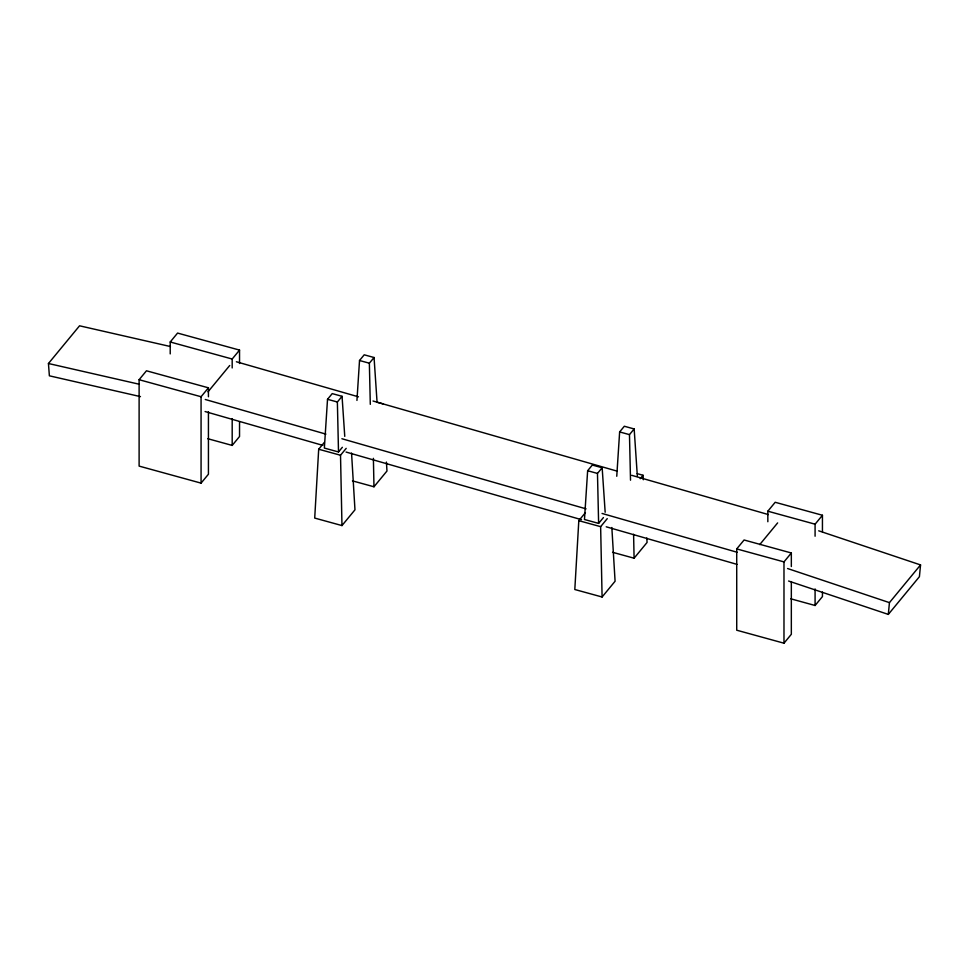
<?xml version="1.0" encoding="UTF-8"?>
<svg xmlns="http://www.w3.org/2000/svg" width="969" height="969" viewBox="0 0 969 969"><rect width="100%" height="100%" fill="white"/><g stroke="black" fill="none" stroke-linecap="round" stroke-linejoin="round"><path stroke-width="1.45" d="M324.373 442.361L318.692 449.241L314.707 518.076L341.972 525.573L354.969 509.815L351.553 453.08M585.421 512.649L578.808 520.668L574.811 589.515L602.088 597.001L615.085 581.243L611.839 527.499M344.758 436.365L342.057 396.309L332.222 393.608L327.522 399.301L324.361 448.078L338.508 451.966L342.36 447.29M356.943 400.415L359.523 360.504L364.211 354.811L374.058 357.513L377.05 402.026M605.165 512.25L602.161 467.748L592.325 465.047L587.638 470.728L584.477 519.505L598.624 523.393L603.433 517.555M616.756 476.276L619.639 431.932L624.327 426.251L634.162 428.952L637.36 476.421M788.584 581.025L888.307 614.407L889.445 602.633L920.55 564.927L818.708 530.818M920.55 564.927L919.411 576.688L888.307 614.407M140.469 396.624L49.371 375.815L48.45 363.508L79.555 325.802L170.435 346.539M208.432 411.655L208.432 474.216L201.067 483.131L139.112 466.101L139.112 379.703L146.464 370.788L208.432 387.818L208.432 396.757M170.217 353.903L170.217 341.984L177.581 333.07L239.537 350.1L239.537 363.508M201.067 483.131L201.067 396.733L208.432 387.818M232.185 367.954L232.185 359.027L239.537 350.1M208.02 391.791L229.701 365.507M207.681 438.678L232.185 445.413L239.537 436.498L239.537 421.612M338.508 451.966L337.369 402.002L342.057 396.309M370.303 404.352L369.359 363.205L374.058 357.513M341.972 525.573L340.519 455.236L346.199 448.356M352.45 480.866L373.973 486.777L386.97 471.019L386.425 462.068M598.624 523.393L597.473 473.429L602.161 467.748M630.516 480.188L629.475 434.633L634.162 428.952M602.088 597.001L600.635 526.664L607.248 518.645M640.194 478.698L643.028 475.258L637.214 473.659M612.553 552.294L634.089 558.205L647.074 542.458L646.808 537.977M791.334 581.594L791.334 634.283L783.982 643.198L736.731 630.213L736.719 548.914L744.083 539.987L791.334 552.984L791.334 566.538M767.836 521.734L767.836 511.196L775.188 502.281L822.439 515.266L822.439 531.836M759.732 544.614L777.635 522.897M783.982 643.198L783.982 561.899L791.334 552.984M815.086 536.232L815.086 524.193L822.439 515.266M790.74 598.794L815.086 605.492L822.439 596.577L822.439 592.059M48.45 363.508L139.33 384.257M359.523 360.504L369.359 363.205M619.639 431.932L629.475 434.633M170.217 341.984L232.185 359.027M377.098 402.232L382.925 403.831M767.836 511.196L815.086 524.193M327.522 399.301L337.369 402.002M587.638 470.728L597.473 473.429M139.112 379.703L201.067 396.733M736.719 548.914L783.982 561.899M318.692 449.241L340.519 455.236M578.808 520.668L600.635 526.664M236.375 361.764L358.469 396.83M373.004 401.009L617.168 471.152M631.703 475.319L768.332 514.563M205.271 399.482L325.911 434.124M341.887 438.727L586.063 508.858M602.052 513.449L737.215 552.282M205.089 411.546L322.822 445.377M346.066 452.051L581.521 519.699M606.231 526.797L737.034 564.382M787.591 568.524L889.445 602.633M643.028 475.258L643.307 479.74M633.593 534.258L634.089 558.205M373.392 458.337L373.973 486.777M815.086 588.934L815.086 605.492M232.185 418.608L232.185 445.413"/></g></svg>
